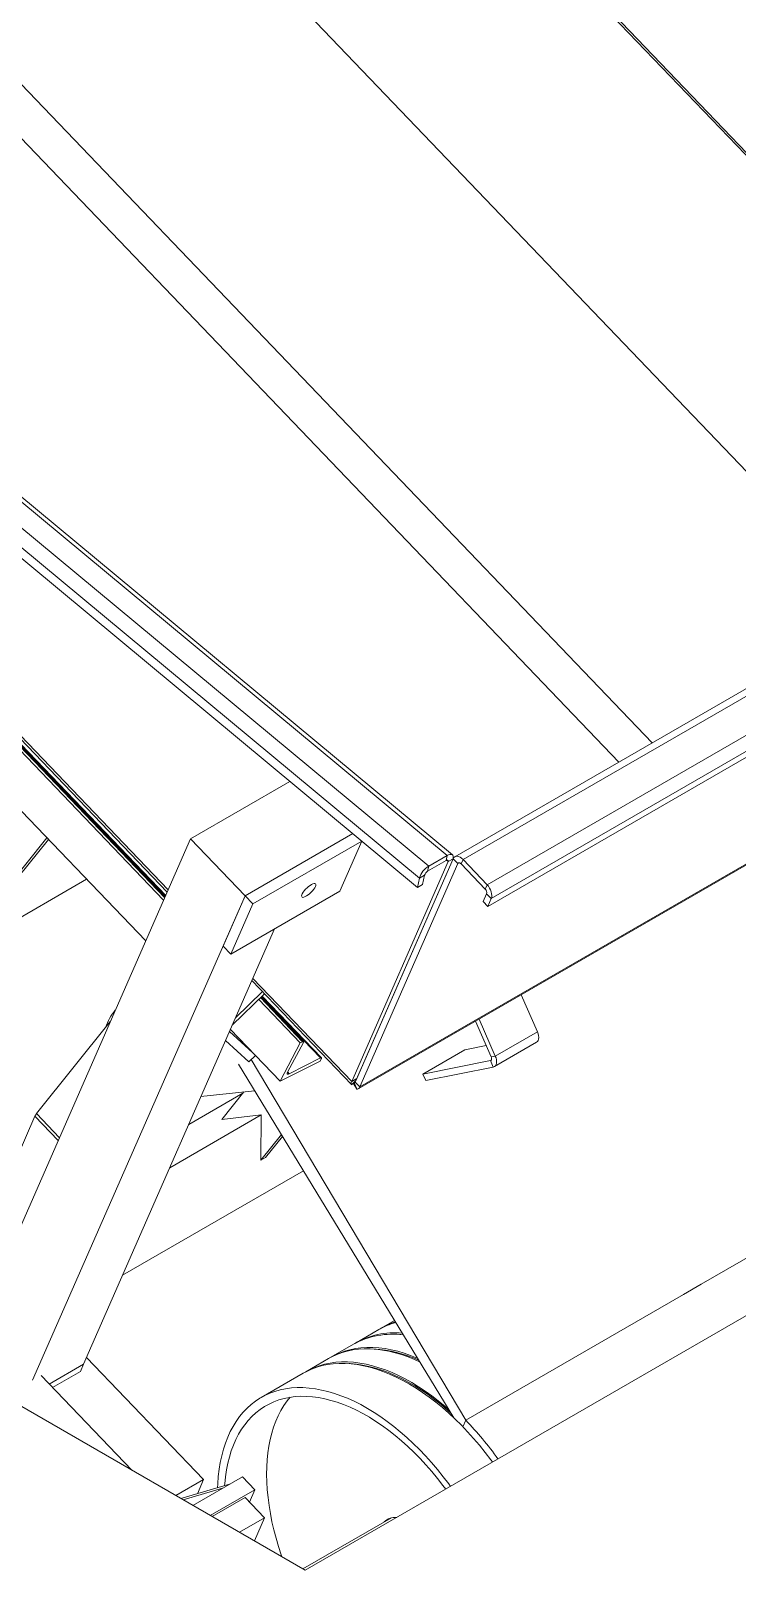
# Model space of a CAD drawing. Header units: millimetres. Extents: x 26816 to 90584, y 11074 to 56542.
# Drawn here: x 67536 to 68131, y 20511 to 21807 of the extents above; entities that cross this region are included whole.
import ezdxf

# ---------------------------------------------------------------- set-up
doc = ezdxf.new("R2010")
doc.units = ezdxf.units.MM
doc.layers.add('MAU_XAM', color=8, linetype='Continuous')
doc.layers.add('MAU_XANH', color=5, linetype='Continuous')

msp = doc.modelspace()

# ---------------------------------------------------------------- linework, layer by layer
at = {"layer": 'MAU_XAM', "linetype": 'Continuous', "lineweight": 0}
for p, q in [((67767.4, 20511.1), (63524.7, 22960.3)), ((69146.2, 21307.1), (67767.4, 20511.1))]:
    msp.add_line(p, q, dxfattribs=at)
at = {"layer": 'MAU_XANH', "linetype": 'Continuous', "lineweight": 0}
for p, q in [((49924.5, 40137.5), (68059.4, 21207.6)), ((49898.9, 40118.7), (68031.3, 21191.3)), ((68251.4, 21318.4), (67198.8, 22417.2)), ((66625.9, 22160.1), (67886.9, 21112.7)), ((67891.3, 21113.3), (66630.2, 22160.6)), ((66610.3, 22151.1), (67871.3, 21103.8)), ((67863.6, 21093.7), (66602.6, 22141)), ((68415.4, 21413.1), (67797.6, 22057.9)), ((68416.9, 21413.9), (67802.8, 22055)), ((67861.9, 21085.9), (66827.3, 21945.1)), ((66859.5, 21908.3), (67651.1, 21081.9)), ((67652, 21083.7), (66861.1, 21909.2)), ((67203.7, 21539.1), (67648.2, 21075.1)), ((67205.3, 21540.6), (67649.1, 21077.2)), ((67649.4, 21077.9), (67205.7, 21541)), ((67206.2, 21541.4), (67649.7, 21078.5)), ((67649.9, 21079.1), (67206.6, 21541.9)), ((67178.9, 21514.9), (67633.1, 21040.8)), ((68585.3, 21511.1), (67893.3, 21111.7)), ((67900.2, 21109.3), (68592.2, 21508.8)), ((67920.5, 21088.1), (68612.5, 21487.6)), ((68616, 21476), (67924, 21076.5)), ((68613.1, 21469.3), (67921.1, 21069.8)), ((68505.4, 21317.4), (67813.4, 20917.9)), ((67812, 20916.3), (68504, 21315.8)), ((67670.8, 21126.7), (67754.5, 21175.1)), ((67492, 20718.9), (67670.8, 21126.7)), ((67550, 21127.5), (67513.5, 21082)), ((67551.2, 21126.3), (67517.6, 21084.4)), ((67716.7, 21078.8), (67670.8, 21126.7)), ((67716.7, 21078.8), (67807.4, 21131.2)), ((67814.9, 21124.9), (67723.3, 21072)), ((67796.4, 21082.6), (67815, 21124.9)), ((67891.9, 21110), (67809.5, 20922)), ((67891.9, 21110), (67810.7, 20924.9)), ((67871.3, 21103.8), (67886.9, 21112.7)), ((67886, 21108.5), (67886.9, 21112.7)), ((67887.6, 21107.6), (67891.9, 21110)), ((67895.8, 21105.9), (67891.9, 21110)), ((67887.6, 21107.6), (67806.5, 20922.4)), ((67895.8, 21105.9), (67813.4, 20917.9)), ((67870.4, 21099.5), (67886, 21108.5)), ((67870.4, 21099.5), (67871.3, 21103.8)), ((67887.6, 21107.6), (67886.3, 21108.7)), ((67897, 21106.6), (67895.8, 21105.9)), ((67898.6, 21105.7), (67900.2, 21109.3)), ((67898.6, 21105.7), (67918.9, 21084.5)), ((67900.2, 21109.3), (67920.5, 21088.1)), ((67301, 20929.8), (67583.3, 21092.7)), ((67863.6, 21093.7), (67861.9, 21085.9)), ((67861.9, 21085.9), (67866.2, 21088.3)), ((67867.8, 21096.1), (67863.6, 21093.7)), ((67867.8, 21096.1), (67866.2, 21088.3)), ((67920.5, 21088.1), (67918.9, 21084.5)), ((67537.9, 20671), (67716.7, 21078.8)), ((67716.7, 21078.8), (67698.2, 21036.5)), ((67704.7, 21029.7), (67796.4, 21082.6)), ((67723.3, 21072), (67704.7, 21029.7)), ((67723.3, 21072), (67716.7, 21078.8)), ((67917.2, 21073.9), (67920.1, 21080.6)), ((67921.1, 21069.8), (67917.2, 21073.9)), ((67920.1, 21080.6), (67924, 21076.5)), ((67921.1, 21069.8), (67924, 21076.5)), ((67580.8, 20684.5), (67741.4, 21050.9)), ((67704.7, 21029.7), (67698.2, 21036.5)), ((67722.4, 21007.5), (67806.3, 20919.9)), ((67806.5, 20922.4), (67723.2, 21009.3)), ((67706, 20970), (67733.1, 20996.3)), ((67708.7, 20976.2), (67731.3, 20998.2)), ((67766, 20956.1), (67730.2, 20993.5)), ((67730.7, 20994), (67780.2, 20942.3)), ((67781, 20942.4), (67731.1, 20994.4)), ((67949.2, 20995.5), (67962.8, 20964.3)), ((67728.2, 20991.6), (67763.2, 20955)), ((67729.8, 20993.1), (67765.2, 20956)), ((67603.6, 20973.3), (67541.1, 20895.5)), ((67910.8, 20973.3), (67923.9, 20943.2)), ((67913.8, 20975.1), (67927.4, 20943.9)), ((67719.8, 20939), (67700.3, 20957)), ((67723.2, 20946.7), (67703.7, 20964.7)), ((67704.4, 20966.4), (67746.2, 20922.7)), ((67746.2, 20922.7), (67763.2, 20955)), ((67765.9, 20955.4), (67752.6, 20930.3)), ((67763.2, 20955), (67765.2, 20956)), ((67926.7, 20935.1), (67962, 20955.5)), ((67962.8, 20964.3), (67927.4, 20943.9)), ((67719.8, 20939), (67725.4, 20944.4)), ((67753.9, 20929), (67780.2, 20942.3)), ((67780.9, 20941.6), (67779.9, 20939.7)), ((67901.8, 20949.2), (67866.4, 20928.8)), ((67919.7, 20952.8), (67901.8, 20949.2)), ((67923.9, 20943.2), (67927.4, 20943.9)), ((67711.2, 20937.1), (67892.4, 20639.4)), ((67902.5, 20637.4), (67722, 20941)), ((67779.9, 20939.7), (67746.2, 20922.7)), ((67752.7, 20930.4), (67753.9, 20929)), ((67923.3, 20940.1), (67866.4, 20928.8)), ((67866.4, 20928.8), (67868.8, 20923.4)), ((67925.7, 20934.7), (67868.8, 20923.4)), ((67923.9, 20940.5), (67923.3, 20940.1)), ((67925.7, 20934.7), (67923.3, 20940.1)), ((67806.4, 20919.8), (67810.1, 20923.4)), ((67806.5, 20922.4), (67810.7, 20924.9)), ((67811, 20915.9), (67807.6, 20921)), ((67808.7, 20921.4), (67808.4, 20921.8)), ((67809.3, 20921.7), (67808.7, 20921.4)), ((67811, 20915.9), (67808.7, 20921.4)), ((67809.5, 20922), (67813.4, 20917.9)), ((67669.3, 20886.3), (67714.9, 20912.7)), ((67679.6, 20909.9), (67724.8, 20914.7)), ((67715.8, 20913.8), (67697.1, 20890.4)), ((67539.8, 20893.3), (67486.6, 20771.9)), ((67559.5, 20872.8), (67539.8, 20893.3)), ((67541.1, 20895.5), (67560.5, 20875.2)), ((67653.3, 20849.8), (67730.3, 20894.3)), ((67697.1, 20890.4), (67730.3, 20894.3)), ((67730.3, 20894.3), (67729.9, 20856.2)), ((67747.3, 20877.9), (67729.9, 20856.2)), ((68100.8, 20751.9), (68338.8, 20889.3)), ((67748.2, 20876.3), (67734, 20858.5)), ((67734, 20858.5), (67729.9, 20856.2)), ((67613.7, 20759.5), (67765.8, 20847.3)), ((68085.9, 20743.3), (68100.8, 20751.9)), ((67902.5, 20637.4), (68085.9, 20743.3)), ((67842.6, 20721.3), (67831.4, 20714.9)), ((67829.3, 20713.6), (67810.2, 20702.6)), ((67808.1, 20701.4), (67789, 20690.4)), ((67580.8, 20684.5), (67551.9, 20667.8)), ((67578.1, 20678.4), (67580.8, 20684.5)), ((67681.8, 20587.4), (67583.3, 20690.2)), ((67786.9, 20689.2), (67767.8, 20678.1)), ((67621.3, 20595.4), (67545, 20675.1)), ((67554.7, 20664.9), (67578.1, 20678.4)), ((67765.7, 20676.9), (67730.3, 20656.5)), ((67902.5, 20637.4), (67900, 20631.8)), ((67658.5, 20573.9), (67681.8, 20587.4)), ((67703.5, 20583.4), (67662.8, 20571.5)), ((67697.8, 20580.2), (67664.6, 20570.4)), ((67714.5, 20589.8), (67672.8, 20565.7)), ((67676.7, 20575.5), (67681.8, 20587.4)), ((67725, 20578.8), (67687.5, 20557.2)), ((67725, 20578.8), (67714.5, 20589.8)), ((67720.4, 20568.5), (67725, 20578.8)), ((67689.1, 20556.3), (67716.8, 20572.3)), ((67733.2, 20555.2), (67716.8, 20572.3)), ((67712.1, 20543), (67733.2, 20555.2)), ((67724.7, 20535.7), (67733.2, 20555.2)), ((67839.9, 20555.2), (67765.4, 20512.2))]:
    msp.add_line(p, q, dxfattribs=at)
at = {"layer": 'MAU_XANH', "linetype": 'Continuous', "lineweight": 0, "flags": 128}
for points in [[(67891.9, 21110), (67892, 21111.2), (67891.9, 21112.2), (67891.6, 21113), (67891, 21113.5), (67890.2, 21113.7), (67889.2, 21113.7), (67888.1, 21113.3), (67886.9, 21112.7)], [(67900.2, 21109.3), (67899, 21110.4), (67897.7, 21111.2), (67896.5, 21111.8), (67895.3, 21112.1), (67894.2, 21112), (67893.2, 21111.6), (67892.5, 21111), (67891.9, 21110)], [(67887.6, 21107.6), (67887.7, 21108), (67887.7, 21108.3), (67887.5, 21108.5), (67887.3, 21108.7), (67887.1, 21108.8), (67886.7, 21108.8), (67886.4, 21108.7), (67886, 21108.5)], [(67898.6, 21105.7), (67898.2, 21106), (67897.8, 21106.3), (67897.4, 21106.5), (67897, 21106.6), (67896.6, 21106.6), (67896.3, 21106.5), (67896, 21106.2), (67895.8, 21105.9)], [(67776, 21086.6), (67776.3, 21087.6), (67776.4, 21088.4), (67776.1, 21088.9), (67775.6, 21089.2), (67774.9, 21089.2), (67773.9, 21088.9), (67772.8, 21088.4), (67771.5, 21087.6), (67770.2, 21086.6), (67768.9, 21085.5), (67767.7, 21084.3), (67766.6, 21083.1), (67765.7, 21081.8), (67764.9, 21080.6), (67764.5, 21079.6), (67764.3, 21078.7), (67764.4, 21078.1), (67764.8, 21077.7), (67765.4, 21077.5), (67766.3, 21077.7), (67767.3, 21078.1), (67768.5, 21078.7), (67769.8, 21079.6), (67771.1, 21080.6), (67772.4, 21081.8), (67773.6, 21083), (67774.6, 21084.3), (67775.4, 21085.5), (67776, 21086.6)], [(67924, 21076.5), (67924.4, 21077.7), (67924.5, 21079), (67924.3, 21080.5), (67924, 21082.1), (67923.4, 21083.7), (67922.6, 21085.3), (67921.6, 21086.8), (67920.5, 21088.1)], [(67765.2, 20956), (67765.5, 20956.1), (67765.7, 20956.2), (67765.9, 20956.2), (67766, 20956.1), (67766.1, 20956), (67766.1, 20955.9), (67766, 20955.7), (67765.9, 20955.4)], [(67962.8, 20964.3), (67963.4, 20962.7), (67963.8, 20961.1), (67963.9, 20959.6), (67963.8, 20958.2), (67963.4, 20957.1), (67962.8, 20956.1), (67962, 20955.5), (67962, 20955.5)], [(67780.2, 20942.3), (67780.5, 20942.4), (67780.7, 20942.4), (67780.8, 20942.4), (67781, 20942.4), (67781, 20942.2), (67781, 20942.1), (67781, 20941.9), (67780.9, 20941.6)], [(67923.9, 20943.2), (67924.1, 20942.7), (67924.2, 20942.1), (67924.3, 20941.6), (67924.2, 20941.2), (67924.1, 20940.8), (67923.9, 20940.5), (67923.7, 20940.3), (67923.3, 20940.1)], [(67927.4, 20943.9), (67928, 20942.3), (67928.4, 20940.7), (67928.5, 20939.2), (67928.4, 20937.8), (67928, 20936.7), (67927.5, 20935.7), (67926.7, 20935.1), (67925.7, 20934.7)], [(67752.6, 20930.3), (67752.4, 20929.8), (67752.3, 20929.4), (67752.3, 20929), (67752.4, 20928.8), (67752.7, 20928.7), (67753, 20928.7), (67753.4, 20928.8), (67753.9, 20929)], [(67849.9, 20709.3), (67847.8, 20709.4), (67846.9, 20709.5)], [(67863.7, 20686.6), (67859.5, 20688.5), (67854, 20690.7), (67848.5, 20692.6), (67843.1, 20694.2), (67837.7, 20695.5), (67832.4, 20696.4), (67827.2, 20697.1), (67822.1, 20697.4), (67817.1, 20697.4), (67812.2, 20697.1), (67807.5, 20696.5), (67802.8, 20695.5), (67798.4, 20694.3), (67794, 20692.7), (67789.9, 20690.8), (67786.9, 20689.2)], [(67861.9, 20689.6), (67861.7, 20689.7), (67856.1, 20691.9), (67850.6, 20693.8), (67845.2, 20695.4), (67839.8, 20696.7), (67834.6, 20697.7), (67829.3, 20698.3), (67824.2, 20698.7), (67819.2, 20698.7), (67814.3, 20698.3), (67809.6, 20697.7), (67805, 20696.7), (67800.5, 20695.5), (67796.1, 20693.9), (67792, 20692), (67788, 20689.8), (67787.9, 20689.8)], [(67925.1, 20602.2), (67923.7, 20604.1), (67918.9, 20610.3), (67914.1, 20616.3), (67909.1, 20622.1), (67904, 20627.7), (67898.8, 20633.1), (67893.6, 20638.3), (67888.2, 20643.3), (67882.8, 20648), (67877.3, 20652.5), (67871.8, 20656.7), (67866.2, 20660.7), (67860.7, 20664.3), (67855.1, 20667.7), (67849.5, 20670.9), (67843.9, 20673.7), (67838.3, 20676.2), (67832.8, 20678.4), (67827.3, 20680.3), (67821.9, 20681.9), (67816.5, 20683.2), (67811.2, 20684.2), (67806, 20684.9), (67800.9, 20685.2), (67795.9, 20685.2), (67791, 20684.9), (67786.2, 20684.2), (67781.6, 20683.3), (67777.1, 20682), (67772.8, 20680.4), (67768.6, 20678.5), (67765.7, 20676.9)], [(67888.1, 20646.5), (67884.9, 20649.2), (67879.4, 20653.7), (67873.9, 20657.9), (67868.4, 20661.9), (67862.8, 20665.6), (67857.2, 20669), (67851.6, 20672.1), (67846, 20674.9), (67840.5, 20677.4), (67834.9, 20679.7), (67829.4, 20681.6), (67824, 20683.2), (67818.6, 20684.5), (67813.3, 20685.4), (67808.1, 20686.1), (67803, 20686.4), (67798, 20686.4), (67793.1, 20686.1), (67788.4, 20685.5), (67783.7, 20684.5), (67779.3, 20683.2), (67774.9, 20681.6), (67770.8, 20679.7), (67766.8, 20677.5), (67766.7, 20677.5)], [(67889.8, 20643.7), (67887.2, 20645.9), (67881.8, 20650.5), (67876.3, 20654.9), (67870.8, 20659), (67865.2, 20662.8), (67859.6, 20666.3), (67854.1, 20669.5), (67848.5, 20672.5), (67842.9, 20675.1), (67837.4, 20677.5), (67831.9, 20679.5), (67826.4, 20681.2), (67821, 20682.6), (67815.7, 20683.7), (67810.5, 20684.5), (67805.3, 20685), (67804.5, 20685)], [(67889.7, 20581.7), (67888.3, 20583.7), (67883.6, 20589.8), (67878.7, 20595.8), (67873.7, 20601.7), (67868.7, 20607.3), (67863.5, 20612.7), (67858.2, 20617.9), (67852.8, 20622.9), (67847.4, 20627.6), (67842, 20632.1), (67836.4, 20636.3), (67830.9, 20640.2), (67825.3, 20643.9), (67819.7, 20647.3), (67814.1, 20650.5), (67808.5, 20653.3), (67803, 20655.8), (67797.4, 20658), (67792, 20659.9), (67786.5, 20661.5), (67781.2, 20662.8), (67775.9, 20663.8), (67770.7, 20664.4), (67765.5, 20664.8), (67760.5, 20664.8), (67755.7, 20664.5), (67750.9, 20663.8), (67746.3, 20662.9), (67741.8, 20661.6), (67737.5, 20660), (67733.3, 20658.1), (67729.3, 20655.9), (67725.5, 20653.4), (67721.8, 20650.6), (67718.4, 20647.5), (67715.2, 20644.1), (67712.1, 20640.4), (67709.3, 20636.4), (67706.7, 20632.2), (67704.3, 20627.8), (67702.2, 20623), (67700.2, 20618.1), (67698.6, 20612.9), (67697.1, 20607.5), (67695.9, 20601.9), (67695, 20596.1), (67694.2, 20590.1), (67693.8, 20583.9), (67693.6, 20580.5)], [(67885.7, 20579.4), (67883.3, 20582.5), (67878.7, 20588.4), (67873.9, 20594.2), (67869, 20599.8), (67864, 20605.2), (67858.9, 20610.4), (67853.7, 20615.3), (67848.4, 20620), (67843.1, 20624.5), (67837.7, 20628.7), (67832.3, 20632.7), (67826.9, 20636.4), (67821.4, 20639.8), (67816, 20642.9), (67810.5, 20645.8), (67805.1, 20648.3), (67799.7, 20650.5), (67794.3, 20652.5), (67789, 20654.1), (67783.8, 20655.4), (67778.6, 20656.4), (67773.5, 20657.1), (67768.5, 20657.4), (67763.6, 20657.5), (67758.8, 20657.2), (67754.2, 20656.6), (67749.6, 20655.7), (67745.3, 20654.4), (67741, 20652.9), (67737, 20651), (67733.1, 20648.8), (67729.4, 20646.4), (67725.9, 20643.6), (67722.5, 20640.5), (67719.4, 20637.2), (67716.5, 20633.6), (67713.7, 20629.7), (67711.3, 20625.5), (67709, 20621.1), (67706.9, 20616.4), (67705.1, 20611.5), (67703.5, 20606.4), (67702.2, 20601.1), (67701.1, 20595.5), (67700.3, 20589.8), (67699.7, 20583.9), (67699.5, 20582.3)], [(67754.6, 20656.7), (67752.1, 20653.6), (67749.4, 20649.7), (67746.9, 20645.5), (67744.7, 20641.1), (67742.6, 20636.5), (67740.8, 20631.6), (67739.2, 20626.5), (67737.9, 20621.2), (67736.8, 20615.6), (67736, 20609.9), (67735.4, 20604), (67735, 20598), (67734.9, 20591.8), (67735.1, 20585.4), (67735.4, 20578.9), (67736.1, 20572.3), (67737, 20565.6), (67738.1, 20558.8), (67739.4, 20551.9), (67741, 20545), (67742.9, 20538), (67744.9, 20531), (67747.2, 20524), (67747.8, 20522.4)]]:
    msp.add_lwpolyline(points, dxfattribs=at)
at = {"layer": 'MAU_XANH', "linetype": 'Continuous', "lineweight": 0}
for centre, radius, start, end in [((67880.4, 21088.8), 17.5, 121.1948, 163.777), ((67873.4, 21094.5), 5.82, 121.1948, 163.777), ((67916.2, 21081.5), 4, 346.5829, 47.1557), ((67641.1, 20953.7), 44.2, 139.4537, 161.0176), ((67808.4, 20921.1), 2.37, 144.7595, 211.0921), ((67808.5, 20922.4), 1.08, 281.9135, 338.5947), ((67810.4, 20919.1), 3.24, 281.9135, 338.5947), ((67548.9, 20889), 10, 140.2522, 154.7733), ((67840.8, 20641.9), 67.9, 82.293, 118.8038), ((67842.5, 20645), 66, 84.3293, 120.3034), ((67859.4, 20661.3), 60.4, 105.2077, 119.9282), ((67861.4, 20663), 59.9, 107.5561, 121.1425), ((67819.4, 20593.1), 104.3, 65.3538, 86.7514), ((67681.6, 20426.6), 305.4, 35.694, 43.6656), ((67843.1, 20542.8), 12.8, 84.2564, 135.5135)]:
    msp.add_arc(centre, radius, start, end, dxfattribs=at)

doc.saveas('drawing.dxf')
